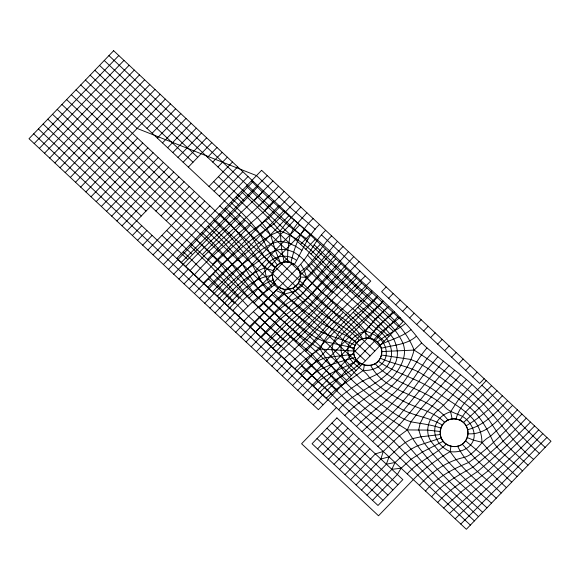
<?xml version="1.0" encoding="UTF-8"?>
<svg xmlns="http://www.w3.org/2000/svg" width="580" height="580" viewBox="0 0 580 580"><rect width="100%" height="100%" fill="white"/><g stroke="black" fill="none" stroke-linecap="round" stroke-linejoin="round"><path stroke-width="0.87" d="M319.478 224.504C307.806 235.589 302.354 250.915 294.364 264.473L290.856 262.718L287.397 261.979L287.861 250.111L290.065 235.241L293.386 228.969L297.518 223.3L306.885 212.715M249.726 326.431L277.871 299.309L284.185 294.169L284.36 289.42L278.828 287.238C268.475 299.744 254.765 308.923 244.013 321.081M381.393 355.025C385.765 338.307 358.201 331.1 354.112 347.986C349.189 365.414 377.384 372.846 381.393 355.025L410.662 359.44L416.672 361.898L428.134 368.575L451.305 385.069L468.625 398.685L479.073 408.218L488.353 418.949L503.172 441.278L510.871 449.297L527.981 465.218M496.241 498.22C480.211 483.394 462.55 469.887 450.203 451.602L450.928 446.143C433.985 442.33 438.668 416.172 455.989 419.064C474.599 421.703 469.887 450.711 450.928 446.143M326.301 398.134L335.457 389.854L363.442 370.33L364.32 365.175M238.373 315.803L252.619 301.752L275.42 284.091C267.945 275.224 275.906 260.521 287.397 261.979M455.989 419.064C460.179 402.658 475.861 392.979 486.156 380.574M290.856 262.718C294.698 246.464 300.447 230.137 313.156 218.588M356.019 484.887L380.872 459.055L383.235 451.443L399.424 435.776L407.298 429.918L411.06 421.82L420.899 408.762L454.72 370.25C486.903 393.885 509.95 426.837 539.342 453.408M284.36 289.42L292.864 288.231L298.359 283.41L300.498 277.102L299.867 271.839L297.54 267.452C308.864 256.643 314.309 241.179 325.685 230.318M361.507 490.035L386.367 464.196L389.006 456.844L399.417 447.042L405.348 442.518L412.322 438.668L420.906 436.805L440.227 434.55M251.437 180.88C278.726 210.032 311.851 232.58 339.945 260.833C367.357 288.05 398.714 311.562 421.646 342.998L414.069 350.081C405.775 383.373 373.302 398.793 350.74 421.022M370.207 338.234C374.26 326.388 385.838 319.942 394.523 311.786M294.915 368.75C302.601 361.311 310.822 354.337 320.174 349.08C330.274 324.191 353.967 309.445 371.824 290.638M367.002 495.182L391.855 469.343L395.031 462.492L405.195 453.219L410.952 449.196L417.339 445.839L441.206 437.929M337.451 241.338L312.859 270.962L306.537 277.312L302.042 285.788L295.155 291.131L284.185 294.169L276.167 290.486M459.882 420.232L465.682 411.865L491.63 385.7M443.221 441.264L422.276 452.117L410.923 459.375L401.135 468.212L397.351 474.483L372.498 500.322M375.144 363.674C393.226 384.308 422.856 388.092 443.57 405.376C448.173 411.8 455.604 413.069 462.245 416.266C466.871 419.036 470.431 423.24 472.599 428.171C479.16 443.453 464.326 453.705 450.203 451.602C430.375 442.902 428.548 418.898 450.616 411.749L458.802 399.149L471.779 384.7M444.65 422.32C433.195 411.242 416.94 408.472 403.31 401.084C391.094 394.733 379.052 387.541 369.416 377.58C363.385 367.597 348.007 364.233 347.862 350.61C347.239 340.293 356.685 333.558 365.639 331.107L375.05 319.087L388.861 306.334M517.396 409.828C508.798 419.173 499.75 428.105 490.165 436.428C479.877 441.677 475.883 454.017 464.232 457.373C446.498 461.296 431.418 472.026 419.391 485.3M207.937 287.31L225.663 269.823L256.585 244.492L270.606 235.132L280.104 230.992L285.766 223.583L300.839 207.053M374.078 339.597L380.792 332.159L400.099 317.419M222.35 300.802C234.574 287.818 247.566 274.514 264.531 267.953C270.548 256.606 286.44 252.213 296.714 260.529M421.646 342.998L426.974 347.913C414.163 362.703 407.211 381.937 391.993 394.842C380.647 405.906 367.604 415.077 356.482 426.394M454.72 370.25L432.368 352.343L427.098 358.52L413.344 378.841L403.086 392.007L387.215 408.668L362.029 431.592M437.871 356.714L428.134 368.575L413.859 388.209L398.105 407.124L387.976 417.542L367.408 436.624M443.439 361.115L398.779 416.259L372.657 441.539M331.688 235.937C319.986 246.928 314.092 263.675 299.867 271.839M449.058 365.625C424.828 392.167 404.912 422.53 377.87 446.419M460.411 374.985L427.446 411.394L423.306 417.23L420.13 423.4L418.738 429.736L420.906 436.805L424.328 443.265L432.948 454.249L453.995 477.797L486.99 507.834M343.019 246.551C327.816 262.211 315.636 280.633 300.172 295.923C282.699 304.319 268.852 318.13 255.497 331.84M466.117 379.813C456.438 389.419 448.833 401.026 438.415 409.857C429.171 417.15 424.024 430.548 430.882 441.177C448.666 464 469.481 484.336 491.499 503.15M348.442 251.626L311.329 293.937L304.95 300.186L280.481 318.913L261.312 337.285M289.645 196.569L268.743 218.247L248.965 233.109L236.335 243.571L217.348 260.5L198.889 278.835M512.618 405.355C500.105 417.39 487.519 435.232 468.132 433.775M521.935 414.076C505.332 431.411 488.273 448.811 468.575 462.536C452.443 469.169 436.87 477.369 425.51 491.028M284.12 191.393C256.831 221.893 221.567 243.883 194.46 274.681M227.498 305.624C239.917 292.675 253.38 277.102 272.455 275.486M353.778 256.621L309.909 304.355L286.621 324.198L267.133 342.736M232.848 310.626C244.165 297.989 257.157 286.266 273.245 280.154M278.545 186.18C250.901 216.217 217.471 240.236 190.059 270.563M295.162 201.738L274.043 223.807L252.923 238.612L240.497 248.668L221.517 265.103L203.377 283.033M507.601 400.657C496.204 412.438 484.191 425.408 467.748 429.664M217.399 296.162C228.056 284.722 239.489 273.861 252.684 265.372C263.276 258.317 273.673 246.275 287.861 250.111C301.564 253.496 308.988 266.22 317.332 276.363C326.46 286.476 336.806 295.387 347.253 304.087C358.505 313.374 369.177 323.328 380.792 332.159C389.267 339.206 394.596 351.364 389.651 361.971C383.598 375.173 367.698 376.579 357.091 384.569C348.29 390.195 339.851 396.481 332.55 403.985M526.285 418.144C509.755 435.747 491.796 452.023 473.041 467.132C458.084 475.339 442.881 483.532 431.629 496.763M272.926 180.916C245.028 210.627 213.375 236.531 185.687 266.466M359.078 261.587L315.034 308.458L272.919 348.152M34.169 143.55L118.813 55.557M39.338 148.386L123.975 60.4M44.501 153.221L129.144 65.236M49.67 158.065L134.313 70.078M54.839 162.9L139.483 74.914M60.008 167.743L144.652 79.757M65.178 172.579L149.814 84.593M70.34 177.422L154.983 89.436M75.509 182.258L160.153 94.272M80.678 187.094L165.322 99.107M85.847 191.936L137.569 138.163M146.979 128.39L170.491 103.95M91.017 196.772L142.738 143.006M152.141 133.226L175.653 108.786M96.178 201.615L147.907 147.842M157.31 138.069L180.822 113.629M101.348 206.451L153.076 152.685M162.48 142.905L185.992 118.465M106.517 211.294L158.246 157.521M167.649 147.748L191.161 123.308M111.686 216.13L163.408 162.364M172.818 152.584L196.33 128.144M116.856 220.965L168.577 167.2M177.98 157.426L201.492 132.979M122.017 225.808L173.746 172.035M183.149 162.262L206.661 137.822M127.187 230.644L178.916 176.878M188.319 167.098L211.831 142.658M132.356 235.487L141.759 225.707M155.868 211.048L184.085 181.714M207.596 157.274L217 147.501M137.525 240.323L146.928 230.55M161.037 215.883L189.247 186.557M212.758 162.117L222.169 152.337M142.694 245.166L152.098 235.386M166.206 220.726L194.416 191.393M217.928 166.953L227.331 157.18M147.856 250.002L199.585 196.236M208.988 186.456L232.5 162.016M204.755 201.071L153.026 254.838M214.158 191.298L237.669 166.851M158.195 259.68L209.924 205.907M219.327 196.134L242.839 171.694M163.364 264.516L248.008 176.53M168.534 269.359L253.17 181.373M267.271 175.624L181.322 262.385M173.696 274.195L258.339 186.209M178.865 279.038L188.268 269.258M202.376 254.598L239.997 215.492M254.105 200.825L263.508 191.052M184.034 283.874L193.437 274.101M207.546 259.434L245.166 220.327M259.274 205.668L268.678 195.888M189.203 288.717L198.606 278.937M212.715 264.27L250.335 225.17M264.437 210.504L273.847 200.731M194.373 293.552L279.009 205.567M199.535 298.388L284.178 210.402M212.599 291.675C223.612 279.872 235.567 268.931 248.719 259.557C258.6 252.242 268.025 242.955 280.763 241.244L288.594 243.071L295.648 246.268L301.926 250.379M204.704 303.231L289.348 215.245M209.873 308.067L294.517 220.081M215.042 312.91L299.679 224.924M220.212 317.746L304.848 229.76M225.374 322.589L234.784 312.808M248.885 298.142L286.505 259.043M300.614 244.376L310.017 234.603M230.543 327.424L239.946 317.651M254.054 302.985L291.675 263.878M305.783 249.212L315.187 239.438M235.712 332.26L245.115 322.487M259.224 307.82L296.844 268.721M310.952 254.054L320.356 244.274M240.881 337.103L325.518 249.117M246.05 341.939L330.687 253.953M251.213 346.782L335.856 258.796M256.382 351.618L341.025 263.632M261.551 356.461L346.195 268.475M266.72 361.296L351.357 273.31M271.889 366.132L281.293 356.359M295.401 341.692L333.014 302.593M347.123 287.926L356.526 278.146M277.051 370.975L286.462 361.195M300.563 346.536L338.183 307.429M352.292 292.762L361.695 282.989M282.221 375.811L291.624 366.038M305.732 351.371L343.353 312.265M357.461 297.605L366.864 287.825M287.39 380.654L372.034 292.668M386.193 286.969L381.647 291.696L479.624 383.431L484.17 378.711M292.559 385.49L377.196 297.504M297.728 390.333L382.365 302.347M388.651 298.243L393.189 293.524M302.89 395.168L387.534 307.183M395.647 304.797L400.185 300.077M308.06 400.012L392.703 312.018M402.643 311.351L407.189 306.632M313.229 404.847L397.873 316.861M409.639 317.905L414.185 313.185M336.393 407.58L301.593 443.751L378.515 515.779L413.315 479.609C424.052 468.393 436.943 459.548 450.203 451.602M416.643 324.459L421.182 319.739M423.639 331.013L428.178 326.286M317.557 448.876L342.41 423.037M430.635 337.56L435.181 332.84M323.046 454.024L347.906 428.185M437.632 344.114L442.177 339.394M328.541 459.164L353.394 433.325M334.036 464.312L358.889 438.473M444.635 350.668L449.174 345.948M339.532 469.459L364.385 443.62M451.632 357.222L456.17 352.502M345.027 474.599L369.88 448.76M458.628 363.776L463.173 359.056M350.523 479.747L375.376 453.908L383.235 451.443M465.631 370.33L470.17 365.603M472.627 376.877L477.166 372.157M502.396 395.785C491.623 407.225 479.834 417.941 466.124 425.778M530.49 422.088C513.699 439.415 495.936 455.851 477.615 471.504C463.572 480.827 449.101 489.803 437.69 502.439M289.601 363.769L311.772 343.766L331.412 319.805L370.75 281.104L359.984 271.092L303.964 329.418L278.61 353.481M497.053 390.782L483.582 404.115L463.413 422.545M546.904 437.458L501.801 483.437L460.781 524.059M542.815 433.63C514.801 463.26 484.416 490.448 455.162 518.796M534.63 425.959L522.964 437.748L488.179 470.815L460.738 492.26L443.642 508.007M538.726 429.802C510.878 459.744 479.254 485.62 449.457 513.46M365.327 276.065C337.024 302.441 313.099 333.021 284.178 358.694M359.97 363.225C348.268 375.028 331.071 379.537 319.993 392.225M338.735 409.777C356.178 386.142 412.068 377.848 393.726 339.032C381.343 321.233 362.384 309.495 346.876 294.654C332.543 282.707 320.269 268.656 307.538 255.106M407.24 473.925C418.202 461.339 434.369 455.38 446.353 444.128M344.817 415.468C358.679 400.461 377.616 391.652 392.239 377.565C400.345 368.554 407.762 355.7 403.006 343.382C399.047 334.174 392.261 326.642 385.127 319.769C367.357 303.195 348.399 287.912 331.318 270.606C316.426 254.946 301.078 238.286 280.104 230.992L268.743 218.247L241.294 191.422M377.457 295.778C362.42 313.628 336.001 324.727 331.774 349.588C339.952 373.6 362.137 389.383 381.292 404.543C390.826 410.887 399.939 418.426 411.06 421.82C421.015 423.726 431.23 424.567 440.8 428.091M383.155 301.005C371.113 312.982 358.114 323.843 345.781 335.349C336.378 346.216 342.222 361.63 351.879 370.113C365.473 384.554 380.792 397.365 398.105 407.124C411.604 416.063 428.555 416.628 442.272 425.053M313.57 386.215C325.112 373.136 342.584 369.243 357.019 360.608M300.541 374.013L311.649 364.849L317.855 360.847L325.141 357.693L353.909 354.192M306.987 380.052C319.399 366.074 337.981 362.63 354.974 357.483M377.399 341.99C386.077 334.725 396.814 330.513 405.594 323.364M416.302 336.284C406.711 344.955 393.095 345.035 381.19 348.305M410.995 329.694C401.817 337.06 390.151 339.815 379.77 344.984M380.872 459.055L389.006 456.844M386.367 464.196L395.031 462.492M391.855 469.343L401.135 468.212M363.442 370.33C374.571 371.417 387.295 363.928 386.244 351.603C385.519 340.576 375.303 333.964 365.639 331.107C348.413 310.612 324.321 297.395 306.537 277.312L303.92 269.512L300.723 264.379M533.607 459.367C513.967 443.664 500.475 422.378 483.582 404.115C462.318 383.844 438.872 365.799 414.069 350.081L381.727 351.574M262.849 303.014C280.966 319.515 299.215 336.219 320.174 349.08C340.264 383.96 373.527 409.168 407.298 429.918L427.547 430.113L440.097 431.476M300.498 277.102L306.537 277.312M320.174 349.08L353.655 351.009M354.112 347.986L323.77 341.315L316.462 338.111L310.111 333.993L291.747 319.769L262.435 293.85L257.81 288.202L242.353 264.306L234.211 253.938L221.458 239.605L207.829 226.214M517.063 476.572L490.346 452.139L481.908 442.293L473.592 440.147L467.335 437.625M219.588 213.991C237.612 229.325 250.263 249.386 264.531 267.953L273.347 270.65M380.27 358.186C394.357 364.726 410.444 366.132 423.552 374.985C437.907 383.337 451.102 393.458 464.413 403.339C478.319 412.685 486.649 427.337 493.37 442.199C500.982 453.683 512.916 461.23 522.471 470.946M355.199 345.216C340.068 337.611 322.335 335.501 309.082 324.213C296.293 314.976 284.374 304.638 272.172 294.662M298.359 283.41C310.09 291.406 319.464 302.441 331.332 310.322C342.649 318.674 356.091 325.692 362.572 338.829M357.012 342.62L345.781 335.349L326.149 325.793L320.283 322.335L303.434 310.082L284.185 294.169M378.225 361.144C396.046 373.846 418.252 378.573 436.051 391.514C453.879 405.405 481.936 415.461 481.908 442.293M307.741 239.431C284.599 224.844 265.908 205.023 246.377 186.144M465.602 440.894L480.943 453.538L511.705 482.139M426.974 347.913L432.368 352.343M275.036 267.568C262.87 258.992 257.832 244.477 248.965 233.109C241.824 224.09 233.718 215.876 225.272 208.082M315.194 229.274L289.964 207.212L256.512 175.609L137.105 128.441L85.427 80.047M501.221 493.036C486.2 478.065 466.951 465.885 457.649 446.194M482.676 512.321C455.387 487.091 426.083 462.477 407.298 429.918M314.128 244.789C331.941 261.442 348.812 279.096 367.27 295.075C384.924 311.366 405.246 326.881 414.069 350.081M506.405 487.649L475.085 458.41L462.267 444.157M321.545 234.951L359.984 271.092M230.789 202.347C241.229 211.983 251.561 221.959 259.659 233.696C266.031 243.897 269.599 255.729 277.436 265.038M478.493 516.664L438.371 478.826L421.762 461.477L399.424 435.776L364.878 408.284L352.538 397.561L334.776 380.233L312.04 354.141L281.648 328.664L258.129 307.248L247.363 296.003L217.348 260.5L195.67 238.858M236.118 196.801L257.44 217.631L266.836 228.882L270.606 235.132L275.406 250.4L280.502 263.146M474.404 520.913L433.941 482.777L393.617 441.162L347.674 401.454L329.483 383.866L305.877 358.926L270.737 327.867L253.387 311.677M481.755 385.142C503.672 405.079 523.16 427.503 545.157 447.368M470.365 525.11L429.657 486.845L388.252 446.252L343.084 405.522L300.223 363.747L248.668 316.296L204.921 272.622L183.222 251.792M108.938 55.608L398.337 326.591M104.24 60.494L393.632 331.477M99.535 65.388L197.722 157.325M218.392 176.682L244.231 200.876M264.908 220.233L290.747 244.426M311.416 263.784L337.255 287.977M357.925 307.327L388.934 336.364M94.83 70.274L193.024 162.212M213.694 181.569L239.533 205.762M260.202 225.12L286.041 249.313M306.711 268.671L332.55 292.864M353.22 312.221L384.228 341.25M90.132 75.161L379.523 346.137M219.791 205.864L374.825 351.031M80.729 84.941L370.12 355.917M76.023 89.828L365.422 360.803M360.716 365.69L71.318 94.714M66.62 99.6L356.019 370.584M61.915 104.494L351.313 375.47M57.217 109.381L346.608 380.357M52.512 114.267L341.91 385.243M47.806 119.154L146 211.091M166.67 230.448L192.509 254.642M213.179 273.999L239.018 298.192M259.688 317.55L285.527 341.743M306.196 361.101L337.205 390.137M43.108 124.04L141.295 215.985M161.965 235.335L187.804 259.536M208.474 278.886L234.313 303.086M254.99 322.437L280.829 346.63M301.498 365.987L332.507 395.024M38.403 128.934L327.801 399.91M33.705 133.821L323.096 404.797M331.941 423.059L397.88 484.8M326.975 428.228L392.907 489.97M322.001 433.398L387.933 495.132M317.028 438.567L382.967 500.301M189.464 245.304L211.069 266.503L247.849 306.204M201.796 232.486C223.481 251.415 240.026 275.05 257.44 297.685M213.759 220.045L232.073 238.634L244.615 253.989L252.684 265.372L263.161 284.939L267.286 290.181M359.477 340.416C348.993 327.823 333.108 322.146 320.312 312.453C310.692 304.986 300.694 297.627 292.864 288.231M447.992 420.152C428.504 393.979 386.505 395.516 370.635 365.385M271.759 286.825L268.424 282.206L266.104 276.334L264.531 267.953M284.164 262.095L281.633 249.407L280.104 230.992M450.616 411.749L452.161 418.985M365.639 331.107L366.074 338.031M113.644 50.721L29 138.707L318.398 409.683L403.035 321.697L113.644 50.721M261.602 170.317L176.965 258.303L466.356 529.279L551 441.293L261.602 170.317M336.915 417.897L312.062 443.729L377.993 505.47L402.846 479.631L336.915 417.897M274.76 283.185A14.116 13.782 26.4 0 0 299.055 282.214A14.116 13.782 26.4 0 0 285.657 261.942A14.116 13.782 26.4 0 0 274.76 283.185M355.953 359.208A14.116 13.782 26.4 0 0 380.248 358.244A14.116 13.782 26.4 0 0 366.85 337.966A14.116 13.782 26.4 0 0 355.953 359.208M442.38 440.14A14.116 13.782 26.4 0 0 466.675 439.169A14.116 13.782 26.4 0 0 453.277 418.898A14.116 13.782 26.4 0 0 442.38 440.14"/></g></svg>
